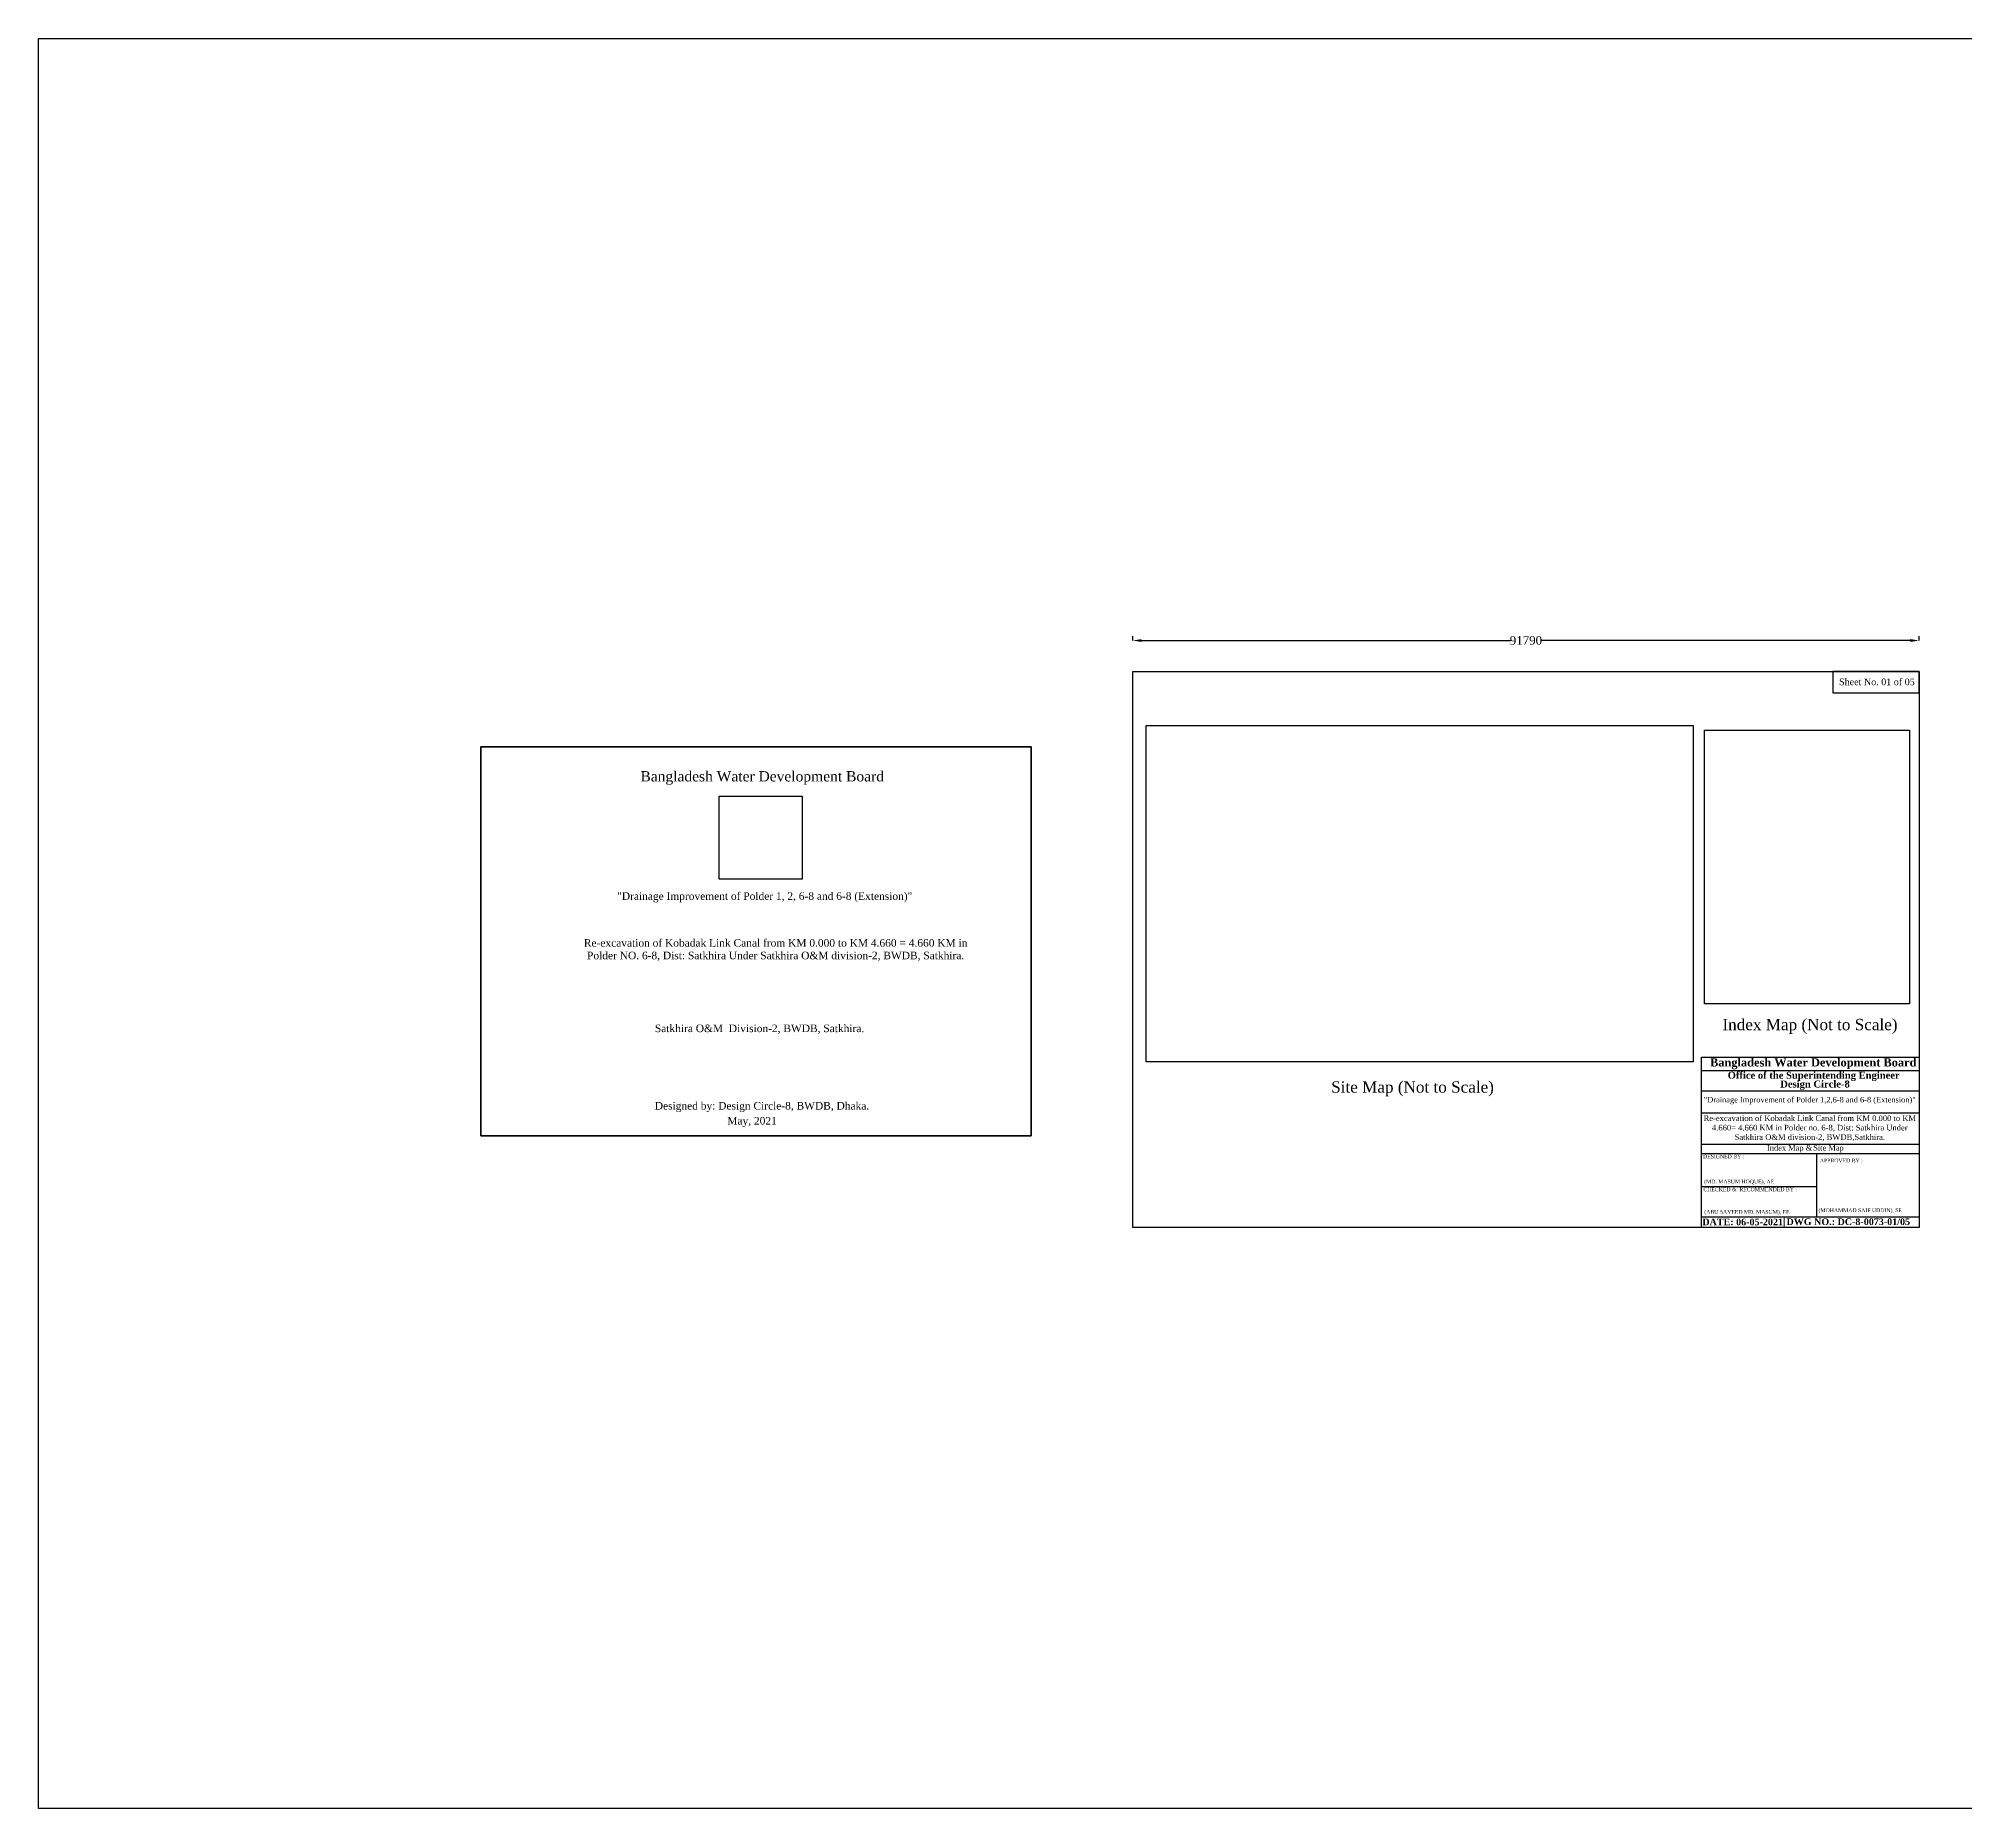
# Model space of a CAD drawing. Header units: metres. Extents: x 10378706 to 11353593, y -3842485 to -3635771.
# Drawn here: x 10378706 to 10603688, y -3842485 to -3635771 of the extents above; entities that cross this region are included whole.
import ezdxf

# ---------------------------------------------------------------- set-up
doc = ezdxf.new("R2010")
doc.units = ezdxf.units.M
doc.header["$LTSCALE"] = 50
doc.linetypes.add('ACAD_ISO02W100', pattern=[15, 12, -3])
doc.layers.add('CUTTING', color=5, linetype='ACAD_ISO02W100')
doc.layers.add('Other line', color=7, linetype='Continuous', lineweight=15)
doc.styles.get("Standard").update_dxf_attribs({"font": 'times.ttf'})
doc.dimstyles.new('ISO-25', dxfattribs={"dimtxt": 1000, "dimasz": 1000, "dimexe": 500, "dimexo": 1000, "dimtad": 0, "dimdec": 0, "dimtxsty": 'Standard', "dimcen": 2.5, "dimclrd": 2, "dimclre": 256, "dimclrt": 1, "dimadec": 0, "dimazin": 0, "dimtfac": 1, "dimtdec": 0, "dimtmove": 0, "dimatfit": 3, "dimfxl": 1, "dimarcsym": 0})
picture_1 = doc.add_image_def('image1.jpg', size_in_pixel=(6041, 6041))
picture_2 = doc.add_image_def('image2.jpg', size_in_pixel=(1228, 1639))
picture_3 = doc.add_image_def('image3.jpg', size_in_pixel=(997, 613))

# ---------------------------------------------------------------- blocks, each defined once
blk = doc.blocks.new('*D71')
at = {"lineweight": -2}
for p, q in [((10506474, -3706078), (10506474, -3705578)), ((10598264, -3706078), (10598264, -3705578))]:
    blk.add_line(p, q, dxfattribs=at)
at = {"color": 0, "lineweight": -2}
for p, q in [((10507474, -3706078), (10550578, -3706078)), ((10597264, -3706078), (10554160, -3706078))]:
    blk.add_line(p, q, dxfattribs=at)
for points in [[(10507474, -3705911), (10507474, -3706244), (10506474, -3706078)], [(10597264, -3705911), (10597264, -3706244), (10598264, -3706078)]]:
    blk.add_solid(points, dxfattribs=at)
at = {"layer": 'Defpoints', "color": 0, "lineweight": -2}
for p in [(10598264, -3706078), (10506474, -3709714), (10598264, -3709714)]:
    blk.add_point(p, dxfattribs=at)
at = {"color": 1, "insert": (10552369, -3706078), "char_height": 1000, "attachment_point": 5}
blk.add_mtext('91790', dxfattribs=at)

msp = doc.modelspace()

# ---------------------------------------------------------------- linework, layer by layer
at = {"color": 0, "linetype": 'ByBlock'}
for p, q in [((10572858.4, -3774623), (10572858.4, -3754722.5)), ((10572858.4, -3754722.5), (10598264.1, -3754722.5)), ((10572858.4, -3754722.5), (10598264.1, -3754722.5)), ((10572858.4, -3754722.5), (10598264.1, -3754722.5)), ((10572858.4, -3774623), (10572858.4, -3754722.5)), ((10579992.3, -3754722.5), (10598240.6, -3754722.5)), ((10598264.1, -3754722.5), (10598264.1, -3774623)), ((10572881.9, -3756297.6), (10598240.6, -3756297.6)), ((10572858.4, -3758667.3), (10598240.6, -3758667.3)), ((10572858.3, -3761251.1), (10598240.5, -3761251.1)), ((10572858.4, -3764912.9), (10598240.6, -3764912.9)), ((10572858.4, -3765997.2), (10598240.6, -3765997.2)), ((10586301.3, -3765997.2), (10586301.3, -3773370.5))]:
    msp.add_line(p, q, dxfattribs=at)
at = {"color": 3}
msp.add_lwpolyline([(10378705.8, -3635770.7), (11350722.8, -3635770.7), (11353593, -3842485), (10378705.8, -3842485)], close=True, dxfattribs=at)
at = {"color": 0, "linetype": 'ByBlock'}
for points in [[(10506473.9, -3774623), (10506473.9, -3709714.2), (10598264.1, -3709714.2), (10598264.1, -3774623), (10506473.9, -3774623)], [(10598264.1, -3709714.2), (10588219.4, -3709714.2), (10588219.4, -3712179.7), (10598264.1, -3712179.7)], [(10430333.9, -3763933.6), (10494593.9, -3763933.6), (10494593.9, -3718492.6), (10430333.9, -3718492.6)], [(10430334.4, -3763933.2), (10430334.4, -3718492.6), (10494593.9, -3718492.6), (10494593.9, -3763933.2), (10430334.4, -3763933.2)]]:
    msp.add_lwpolyline(points, close=True, dxfattribs=at)
at = {"layer": 'CUTTING', "color": 0, "linetype": 'ByBlock'}
for p, q in [((10572858.4, -3769827.2), (10586301.3, -3769827.2)), ((10572858.4, -3773370.5), (10597969.4, -3773370.5)), ((10574927.7, -3773370.5), (10598240.6, -3773370.5)), ((10574927.7, -3773370.5), (10597969.4, -3773370.5)), ((10574927.7, -3773370.5), (10597969.4, -3773370.5))]:
    msp.add_line(p, q, dxfattribs=at)
at = {"layer": 'Other line', "color": 0, "linetype": 'ByBlock', "ltscale": 5}
for p, q in [((10572858.4, -3774623), (10598240.6, -3774623)), ((10582516.2, -3773370.5), (10582516.2, -3774623))]:
    msp.add_line(p, q, dxfattribs=at)

# ---------------------------------------------------------------- texts
at = {"color": 0, "linetype": 'ByBlock'}
for s, insert, char_height, width, attachment_point in [('Sheet No. 01 of 05', (10588931.5, -3710517.1), 777.043, 8999.643, 1), ('Bangladesh Water Development Board', (10448981, -3721334.2), 1200, 31966.293, 1), (' \\P{\\C256;"Drainage Improvement of Polder 1, 2, 6-8 and 6-8 (Extension)" }', (10463493.4, -3734013.2), 882.875, 61853.679, 2), ('{\\C256;Re-excavation of Kobadak Link Canal from KM 0.000 to KM 4.660 = 4.660 KM in Polder NO. 6-8, Dist: Satkhira Under Satkhira O&M division-2, BWDB, Satkhira.}', (10464768.7, -3740949.2), 882.8753, 46832.437, 2), ('Index Map (Not to Scale)', (10585535.1, -3751142.4), 1324.313, 39286.454, 5), ('{\\C256;Satkhira O&M  Division-2, BWDB, Satkhira.}', (10450668.6, -3750932.5), 882.875, 31712.592, 1), ('{\\fTimes New Roman|b1|i0|c0|p18;Bangladesh Water Development Board}', (10573864.3, -3754870.9), 955.859, 34334.156, 1), ('{\\fTimes New Roman|b1|i0|c0|p18;Office of the Superintending Engineer}', (10575923.1, -3756440.6), 817.123, 29350.799, 1), ('Site Map (Not to Scale)', (10539131.7, -3758436.2), 1324.313, 39286.454, 5), ('{\\fTimes New Roman|b1|i0|c0|p18;Design Circle-8}', (10582061.1, -3757466.7), 817.123, 29350.799, 1), ('Designed by: Design Circle-8, BWDB, Dhaka.', (10450656.8, -3759975.3), 882.875, 31712.592, 1), ('{\\C256;Re-excavation of Kobadak Link Canal from KM 0.000 to KM 4.660= 4.660 KM in Polder no. 6-8, Dist: Satkhira Under Satkhira O&M division-2, BWDB,Satkhira.}', (10585514.8, -3763048.4), 660, 25631.214, 5), ('May, 2021', (10459123.8, -3761729.2), 882.88, 11989.196, 1), ('Index Map & ', (10583158.4, -3765435.2), 649.228, 26190.97, 5), ('Site Map', (10587693.6, -3765421.8), 649.23, 26190.97, 5)]:
    msp.add_mtext(s, dxfattribs=dict(at, insert=insert, char_height=char_height, width=width, attachment_point=attachment_point))
at = {"color": 0, "insert": (10585507.9, -3759149.4), "char_height": 792, "width": 39274.537, "attachment_point": 5}
msp.add_mtext(' \\P{\\H0.8159X;\\C256;"Drainage Improvement of Polder 1,2,6-8 and 6-8 (Extension)" \\fBookman Old Style|b1|i0|c0|p18;\\H1.225X;\\C0;}', dxfattribs=at)
at = {"layer": 'CUTTING', "color": 0, "linetype": 'ByBlock', "attachment_point": 1}
for s, insert, char_height in [('DESIGNED BY :', (10573047.7, -3766113.5), 440.015), ('APPROVED BY :', (10586689.4, -3766596.5), 440.015), ('CHECKED &  RECOMMENDED BY :', (10573092.3, -3769959.7), 440.015), ('(MD. MASUM HOQUE), AE', (10573187, -3769044.7), 440.015), ('(ABU SAYEED MD. MASUM), EE', (10573196.9, -3772593), 440.015), ('(MOHAMMAD SAIF UDDIN), SE', (10586535.8, -3772394.4), 440.015), ('{\\fTimes New Roman|b1|i0|c0|p18;DATE: 06-05-2021} ', (10572970.1, -3773595.2), 776.187), ('{\\fTimes New Roman|b1|i0|c0|p18;DWG NO.: DC-8-0073-01/05} ', (10582793.7, -3773567.8), 776.187)]:
    msp.add_mtext(s, dxfattribs=dict(at, insert=insert, char_height=char_height))

# ---------------------------------------------------------------- dimensions: what is measured, and where the dimension line sits
at = {"color": 1}
dim = msp.add_linear_dim(base=(10598264.1, -3706077.8), p1=(10506473.9, -3709714.2), p2=(10598264.1, -3709714.2), dimstyle='ISO-25', override={"dimclrd": 0, "dimfxl": 0.12, "dimfxlon": 1}, dxfattribs=at)
dim.commit()
dim.dimension.update_dxf_attribs({"geometry": '*D71', "text_midpoint": (10552369, -3706077.8)})

# ---------------------------------------------------------------- pictures from other files: only their frames are drawn
at = {"lineweight": -2}
image = msp.add_image(picture_3, insert=(10508010.4, -3755275.6), size_in_units=(63898.7, 39287.7), dxfattribs=at)
image.dxf.flags = 7
image = msp.add_image(picture_2, insert=(10573233.4, -3748510.1), size_in_units=(23937.6, 31949.3), dxfattribs=at)
image.dxf.flags = 7
image = msp.add_image(picture_1, insert=(10458191.2, -3733960.9), size_in_units=(9690.9, 9690.9), dxfattribs=at)
image.dxf.flags = 7

doc.saveas('drawing.dxf')
